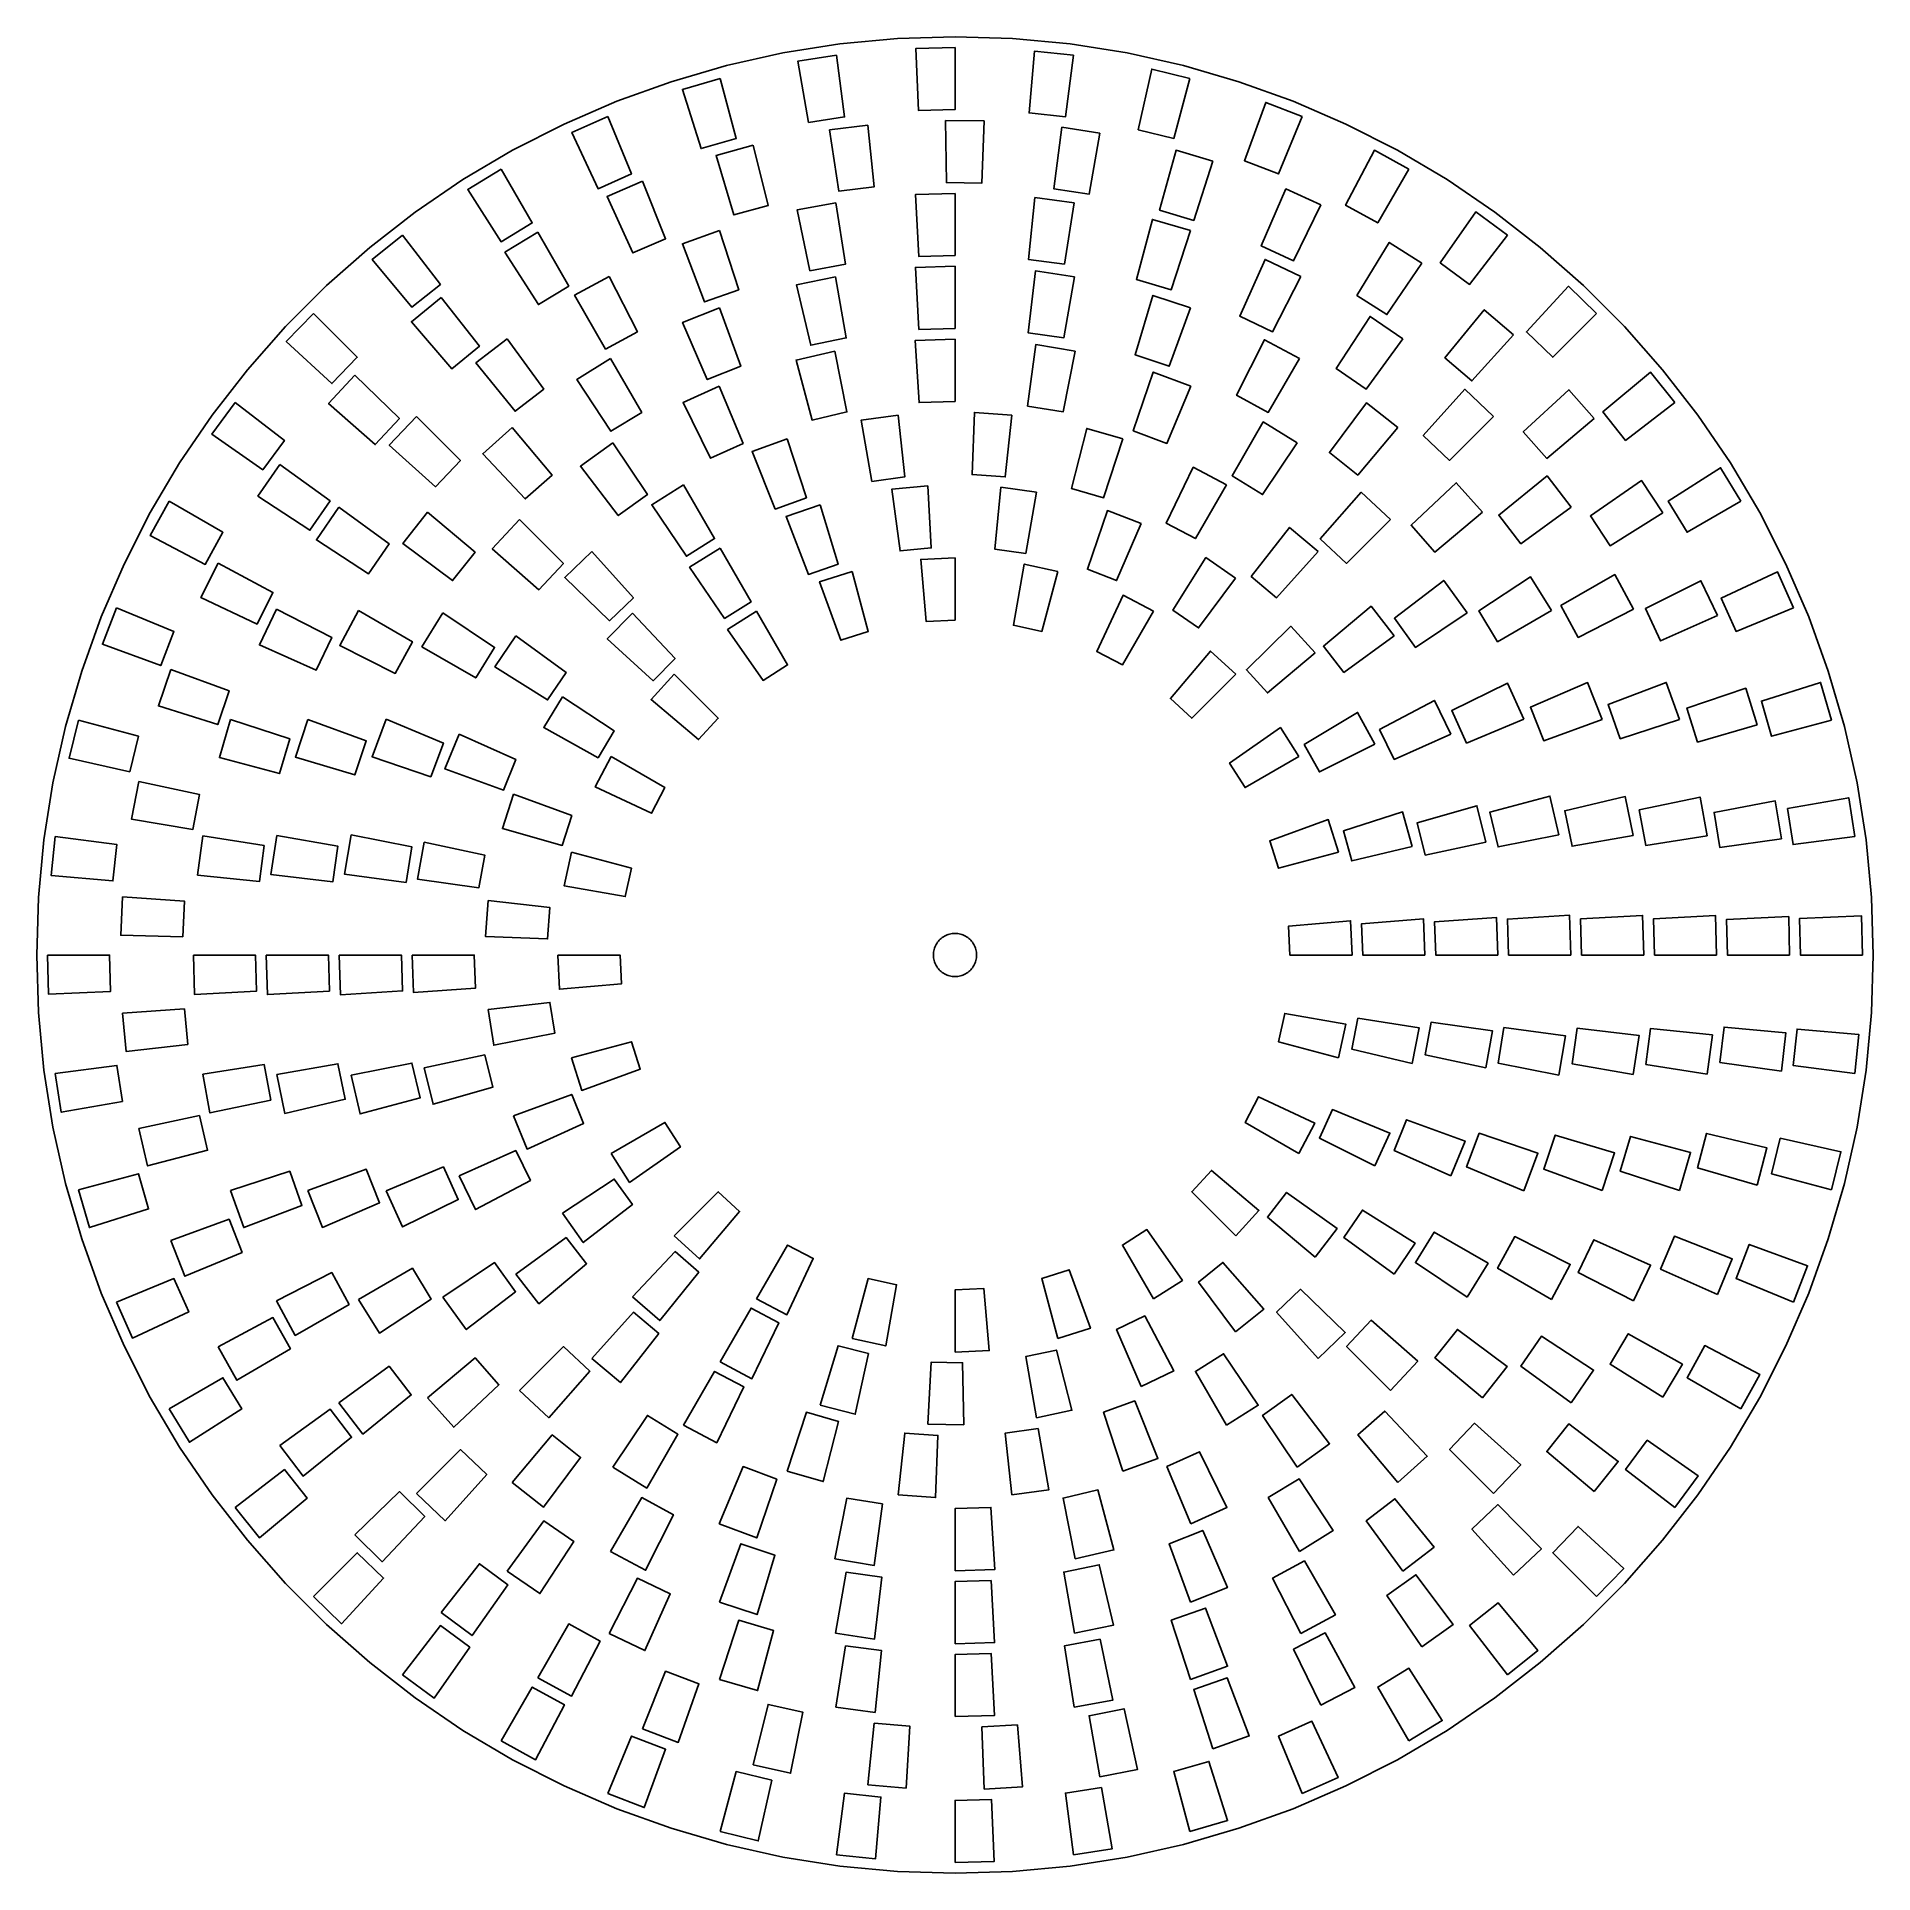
# Model space of a CAD drawing. Header units: metres. Extents: x -170 to 170, y -170 to 170.
import ezdxf

# ---------------------------------------------------------------- set-up
doc = ezdxf.new("R2010")
doc.units = ezdxf.units.M

msp = doc.modelspace()

# ---------------------------------------------------------------- linework, layer by layer
for points in [[(170, 0), (169.66, 10.67), (168.66, 21.31), (166.99, 31.85), (164.66, 42.28), (161.68, 52.53), (158.06, 62.58), (153.82, 72.38), (148.97, 81.9), (143.54, 91.09), (137.53, 99.92), (130.99, 108.36), (123.92, 116.37), (116.37, 123.92), (108.36, 130.99), (99.92, 137.53), (91.09, 143.54), (81.9, 148.97), (72.38, 153.82), (62.58, 158.06), (52.53, 161.68), (42.28, 164.66), (31.85, 166.99), (21.31, 168.66), (10.67, 169.66), (0, 170), (-10.67, 169.66), (-21.31, 168.66), (-31.85, 166.99), (-42.28, 164.66), (-52.53, 161.68), (-62.58, 158.06), (-72.38, 153.82), (-81.9, 148.97), (-91.09, 143.54), (-99.92, 137.53), (-108.36, 130.99), (-116.37, 123.92), (-123.92, 116.37), (-130.99, 108.36), (-137.53, 99.92), (-143.54, 91.09), (-148.97, 81.9), (-153.82, 72.38), (-158.06, 62.58), (-161.68, 52.53), (-164.66, 42.28), (-166.99, 31.85), (-168.66, 21.31), (-169.66, 10.67), (-170, 0), (-169.66, -10.67), (-168.66, -21.31), (-166.99, -31.85), (-164.66, -42.28), (-161.68, -52.53), (-158.06, -62.58), (-153.82, -72.38), (-148.97, -81.9), (-143.54, -91.09), (-137.53, -99.92), (-130.99, -108.36), (-123.92, -116.37), (-116.37, -123.92), (-108.36, -130.99), (-99.92, -137.53), (-91.09, -143.54), (-81.9, -148.97), (-72.38, -153.82), (-62.58, -158.06), (-52.53, -161.68), (-42.28, -164.66), (-31.85, -166.99), (-21.31, -168.66), (-10.67, -169.66), (0, -170), (10.67, -169.66), (21.31, -168.66), (31.85, -166.99), (42.28, -164.66), (52.53, -161.68), (62.58, -158.06), (72.38, -153.82), (81.9, -148.97), (91.09, -143.54), (99.92, -137.53), (108.36, -130.99), (116.37, -123.92), (123.92, -116.37), (130.99, -108.36), (137.53, -99.92), (143.54, -91.09), (148.97, -81.9), (153.82, -72.38), (158.06, -62.58), (161.68, -52.53), (164.66, -42.28), (166.99, -31.85), (168.66, -21.31), (169.66, -10.67)], [(0, 168), (-7.25, 167.84), (-6.76, 156.35), (0, 156.5)], [(21.93, 166.56), (14.72, 167.35), (13.71, 155.9), (20.43, 155.16)], [(-21.93, 166.56), (-29.1, 165.46), (-27.11, 154.13), (-20.43, 155.16)], [(43.48, 162.28), (36.43, 164), (33.94, 152.78), (40.51, 151.17)], [(-43.48, 162.28), (-50.45, 160.25), (-47, 149.28), (-40.51, 151.17)], [(64.29, 155.21), (57.53, 157.84), (53.59, 147.04), (59.89, 144.59)], [(-64.29, 155.21), (-70.93, 152.29), (-66.08, 141.87), (-59.89, 144.59)], [(-16.15, 153.65), (-23.21, 152.75), (-21.48, 141.38), (-14.95, 142.22)], [(5.39, 154.41), (-1.73, 154.49), (-1.6, 142.99), (4.99, 142.91)], [(26.83, 152.15), (19.79, 153.23), (18.32, 141.82), (24.83, 140.83)], [(-37.38, 149.91), (-44.24, 148.03), (-40.95, 137.01), (-34.59, 138.75)], [(47.74, 146.94), (40.92, 148.98), (37.88, 137.89), (44.19, 136)], [(84, 145.49), (77.64, 148.98), (72.32, 138.79), (78.25, 135.53)], [(-84, 145.49), (-90.2, 141.73), (-84.03, 132.03), (-78.25, 135.53)], [(-57.88, 143.25), (-64.41, 140.43), (-59.62, 129.98), (-53.57, 132.59)], [(0, 141), (-7.31, 140.81), (-6.71, 129.33), (0, 129.5)], [(22.06, 139.26), (14.81, 140.22), (13.6, 128.78), (20.26, 127.91)], [(67.73, 138.86), (61.26, 141.84), (56.7, 131.28), (62.69, 128.53)], [(-22.06, 139.26), (-29.24, 137.93), (-26.86, 126.68), (-20.26, 127.91)], [(43.57, 134.1), (36.56, 136.18), (33.58, 125.07), (40.02, 123.16)], [(102.27, 133.28), (96.42, 137.58), (89.82, 128.16), (95.27, 124.16)], [(-102.27, 133.28), (-107.93, 128.74), (-100.54, 119.93), (-95.27, 124.16)], [(-77.25, 133.8), (-83.33, 130.1), (-77.13, 120.42), (-71.5, 123.84)], [(-43.57, 134.1), (-50.46, 131.66), (-46.35, 120.92), (-40.02, 123.16)], [(86.4, 128.09), (80.4, 131.93), (74.42, 122.11), (79.96, 118.55)], [(0, 127.5), (-7.34, 127.29), (-6.68, 115.81), (0, 116)], [(22.14, 125.56), (14.88, 126.63), (13.53, 115.21), (20.14, 114.24)], [(64.01, 125.63), (57.42, 128.78), (52.73, 118.28), (58.79, 115.39)], [(-64.01, 125.63), (-70.44, 122.15), (-64.69, 112.18), (-58.79, 115.39)], [(-22.14, 125.56), (-29.33, 124.08), (-26.69, 112.89), (-20.14, 114.24)], [(118.79, 118.79), (113.55, 123.81), (105.78, 115.34), (110.66, 110.66)], [(-95.12, 121.75), (-100.63, 117.24), (-93.14, 108.51), (-88.04, 112.69)], [(-43.61, 119.81), (-50.43, 117.1), (-45.88, 106.54), (-39.67, 109)], [(43.61, 119.81), (36.64, 122.12), (33.33, 111.11), (39.67, 109)], [(103.38, 114.82), (97.98, 119.46), (90.69, 110.56), (95.69, 106.27)], [(-118.79, 118.79), (-123.81, 113.55), (-115.34, 105.78), (-110.66, 110.66)], [(82.88, 114.07), (76.86, 118.21), (70.59, 108.57), (76.12, 104.77)], [(-82.88, 114.07), (-88.68, 109.62), (-81.44, 100.68), (-76.12, 104.77)], [(0, 114), (-7.38, 113.76), (-6.64, 102.28), (0, 102.5)], [(22.24, 111.81), (14.95, 113.01), (13.45, 101.61), (20, 100.53)], [(63.75, 110.42), (57.29, 113.9), (52.12, 103.63), (58, 100.46)], [(-63.75, 110.42), (-70, 106.57), (-63.69, 96.95), (-58, 100.46)], [(-22.24, 111.81), (-29.43, 110.13), (-26.46, 99.02), (-20, 100.53)], [(-111.14, 107.32), (-115.96, 102.09), (-107.33, 94.49), (-102.87, 99.34)], [(43.63, 105.32), (36.71, 107.93), (33.01, 97.04), (39.23, 94.7)], [(133.28, 102.27), (128.74, 107.93), (119.93, 100.54), (124.16, 95.27)], [(-133.28, 102.27), (-137.58, 96.42), (-128.16, 89.82), (-124.16, 95.27)], [(-43.63, 105.32), (-50.35, 102.28), (-45.27, 91.96), (-39.23, 94.7)], [(81.96, 97.67), (76.2, 102.23), (69.32, 93.01), (74.56, 88.86)], [(99.7, 99.7), (94.4, 104.73), (86.7, 96.19), (91.57, 91.57)], [(118.35, 99.31), (113.65, 104.66), (105.19, 96.87), (109.54, 91.92)], [(-99.7, 99.7), (-104.73, 94.4), (-96.19, 86.7), (-91.57, 91.57)], [(-10.51, 99.95), (-17.38, 98.99), (-15.39, 87.66), (-9.3, 88.51)], [(10.51, 99.95), (3.58, 100.44), (3.17, 88.94), (9.3, 88.51)], [(63.34, 94.79), (57.06, 98.69), (51.31, 88.73), (56.95, 85.23)], [(-81.96, 97.67), (-87.44, 92.79), (-79.55, 84.42), (-74.56, 88.86)], [(-31.06, 95.58), (-37.58, 93.21), (-33.28, 82.54), (-27.5, 84.64)], [(31.06, 95.58), (24.38, 97.5), (21.59, 86.34), (27.5, 84.64)], [(-63.34, 94.79), (-69.34, 90.49), (-62.34, 81.36), (-56.95, 85.23)], [(-124.99, 90.81), (-129.04, 84.96), (-119.44, 78.64), (-115.69, 84.05)], [(50.25, 87.04), (44.12, 90.3), (39.07, 79.97), (44.5, 77.08)], [(114.07, 82.88), (109.62, 88.68), (100.68, 81.44), (104.77, 76.12)], [(145.49, 84), (141.73, 90.2), (132.03, 84.03), (135.53, 78.25)], [(-50.25, 87.04), (-56.14, 83.36), (-49.72, 73.82), (-44.5, 77.08)], [(-5.06, 86.85), (-11.71, 86.21), (-10.16, 74.81), (-4.39, 75.37)], [(15.11, 85.68), (8.49, 86.58), (7.37, 75.14), (13.11, 74.35)], [(80.61, 80.61), (75.22, 85.66), (67.63, 77.02), (72.48, 72.48)], [(97.67, 81.96), (92.79, 87.44), (84.42, 79.55), (88.86, 74.56)], [(131.02, 81.87), (127.11, 87.82), (117.65, 81.28), (121.27, 75.78)], [(-145.49, 84), (-148.98, 77.64), (-138.79, 72.32), (-135.53, 78.25)], [(-114.07, 82.88), (-118.21, 76.86), (-108.57, 70.59), (-104.77, 76.12)], [(-97.67, 81.96), (-102.23, 76.2), (-93.01, 69.32), (-88.86, 74.56)], [(-24.95, 83.35), (-31.27, 81.19), (-27.14, 70.45), (-21.65, 72.33)], [(34.46, 79.88), (28.23, 82.29), (24.5, 71.42), (29.9, 69.33)], [(-80.61, 80.61), (-85.66, 75.22), (-77.02, 67.63), (-72.48, 72.48)], [(67.25, 74.69), (61.93, 79.15), (54.84, 70.09), (59.55, 66.14)], [(-43.5, 75.34), (-49.15, 71.78), (-42.66, 62.3), (-37.75, 65.38)], [(-136.42, 72.53), (-139.61, 66.17), (-129.22, 61.25), (-126.26, 67.13)], [(-67.25, 74.69), (-72.24, 69.86), (-63.98, 61.87), (-59.55, 66.14)], [(0, 73.5), (-6.34, 73.23), (-5.35, 61.77), (0, 62)], [(19.02, 71), (12.83, 72.37), (10.82, 61.05), (16.05, 59.89)], [(51.95, 69.78), (46.45, 73.56), (40.31, 63.84), (45.09, 60.56)], [(-19.02, 71), (-25.08, 69.09), (-21.15, 58.28), (-16.05, 59.89)], [(94.79, 63.34), (90.49, 69.34), (81.36, 62.34), (85.23, 56.95)], [(110.42, 63.75), (106.57, 70), (96.95, 63.69), (100.46, 58)], [(125.63, 64.01), (122.15, 70.44), (112.18, 64.69), (115.39, 58.79)], [(141.14, 62.84), (138.1, 69.28), (127.82, 64.12), (130.64, 58.16)], [(155.21, 64.29), (152.29, 70.93), (141.87, 66.08), (144.59, 59.89)], [(36.75, 63.65), (31.12, 66.59), (26.25, 56.17), (31, 53.69)], [(-155.21, 64.29), (-157.84, 57.53), (-147.04, 53.59), (-144.59, 59.89)], [(-125.63, 64.01), (-128.78, 57.42), (-118.28, 52.73), (-115.39, 58.79)], [(-110.42, 63.75), (-113.9, 57.29), (-103.63, 52.12), (-100.46, 58)], [(-94.79, 63.34), (-98.69, 57.06), (-88.73, 51.31), (-85.23, 56.95)], [(-59.7, 63.28), (-64.38, 58.51), (-55.87, 50.78), (-51.81, 54.92)], [(-36.75, 63.65), (-42.11, 60.24), (-35.52, 50.82), (-31, 53.69)], [(81.31, 59.07), (77.03, 64.55), (68.22, 57.16), (72, 52.31)], [(-81.31, 59.07), (-85.19, 53.32), (-75.44, 47.22), (-72, 52.31)], [(66.65, 55.92), (62.16, 60.87), (53.94, 52.82), (57.84, 48.53)], [(51.97, 51.97), (47.29, 56.26), (39.89, 47.46), (43.84, 43.84)], [(-145.18, 52.84), (-147.46, 46.1), (-136.49, 42.67), (-134.38, 48.91)], [(-51.97, 51.97), (-56.26, 47.29), (-47.46, 39.89), (-43.84, 43.84)], [(-72.69, 47.81), (-76.14, 42.09), (-66.08, 36.53), (-63.08, 41.49)], [(105.32, 43.63), (102.28, 50.35), (91.96, 45.27), (94.7, 39.23)], [(119.81, 43.61), (117.1, 50.43), (106.54, 45.88), (109, 39.67)], [(134.1, 43.57), (131.66, 50.46), (120.92, 46.35), (123.16, 40.02)], [(148.51, 42.59), (146.4, 49.38), (135.5, 45.71), (137.46, 39.42)], [(162.28, 43.48), (160.25, 50.45), (149.28, 47), (151.17, 40.51)], [(77.75, 39.05), (74.52, 44.9), (64.67, 38.96), (67.47, 33.88)], [(91.81, 40.88), (88.77, 47.12), (78.61, 41.73), (81.31, 36.2)], [(-162.28, 43.48), (-164, 36.43), (-152.78, 33.94), (-151.17, 40.51)], [(-134.1, 43.57), (-136.18, 36.56), (-125.07, 33.58), (-123.16, 40.02)], [(-119.81, 43.61), (-122.12, 36.64), (-111.11, 33.33), (-109, 39.67)], [(-105.32, 43.63), (-107.93, 36.71), (-97.04, 33.01), (-94.7, 39.23)], [(-91.81, 40.88), (-94.42, 34.44), (-83.61, 30.5), (-81.31, 36.2)], [(63.65, 36.75), (60.24, 42.11), (50.82, 35.52), (53.69, 31)], [(-63.65, 36.75), (-66.59, 31.12), (-56.17, 26.25), (-53.69, 31)], [(-151.12, 32.12), (-152.44, 25.13), (-141.1, 23.26), (-139.88, 29.73)], [(-81.75, 29.76), (-83.8, 23.4), (-72.72, 20.3), (-70.95, 25.82)], [(98.3, 20.9), (96.63, 27.63), (85.57, 24.47), (87.06, 18.5)], [(111.81, 22.24), (110.13, 29.43), (99.02, 26.46), (100.53, 20)], [(125.56, 22.14), (124.08, 29.33), (112.89, 26.69), (114.24, 20.14)], [(139.26, 22.06), (137.93, 29.24), (126.68, 26.86), (127.91, 20.26)], [(153, 21.5), (151.84, 28.53), (140.54, 26.4), (141.61, 19.9)], [(166.56, 21.93), (165.46, 29.1), (154.13, 27.11), (155.16, 20.43)], [(71, 19.02), (69.09, 25.08), (58.28, 21.15), (59.89, 16.05)], [(84.65, 20.06), (82.87, 26.5), (71.91, 23), (73.46, 17.41)], [(-166.56, 21.93), (-167.35, 14.72), (-155.9, 13.71), (-155.16, 20.43)], [(-139.26, 22.06), (-140.22, 14.81), (-128.78, 13.6), (-127.91, 20.26)], [(-125.56, 22.14), (-126.63, 14.88), (-115.21, 13.53), (-114.24, 20.14)], [(-111.81, 22.24), (-113.01, 14.95), (-101.61, 13.45), (-100.53, 20)], [(-98.3, 20.9), (-99.51, 14.06), (-88.13, 12.45), (-87.06, 18.5)], [(-71, 19.02), (-72.37, 12.83), (-61.05, 10.82), (-59.89, 16.05)], [(-154.12, 10.78), (-154.46, 3.67), (-142.96, 3.39), (-142.65, 9.98)], [(-86.41, 10.1), (-86.93, 3.44), (-75.44, 2.99), (-74.99, 8.77)], [(100.5, 0), (100.26, 6.94), (88.79, 6.15), (89, 0)], [(114, 0), (113.76, 7.38), (102.28, 6.64), (102.5, 0)], [(127.5, 0), (127.29, 7.34), (115.81, 6.68), (116, 0)], [(141, 0), (140.81, 7.31), (129.33, 6.71), (129.5, 0)], [(154.5, 0), (154.34, 7.12), (142.85, 6.59), (143, 0)], [(168, 0), (167.84, 7.25), (156.35, 6.76), (156.5, 0)], [(4, 0), (3.99, 0.25), (3.97, 0.5), (3.93, 0.75), (3.87, 0.99), (3.8, 1.24), (3.72, 1.47), (3.62, 1.7), (3.51, 1.93), (3.38, 2.14), (3.24, 2.35), (3.08, 2.55), (2.92, 2.74), (2.74, 2.92), (2.55, 3.08), (2.35, 3.24), (2.14, 3.38), (1.93, 3.51), (1.7, 3.62), (1.47, 3.72), (1.24, 3.8), (0.99, 3.87), (0.75, 3.93), (0.5, 3.97), (0.25, 3.99), (0, 4), (-0.25, 3.99), (-0.5, 3.97), (-0.75, 3.93), (-0.99, 3.87), (-1.24, 3.8), (-1.47, 3.72), (-1.7, 3.62), (-1.93, 3.51), (-2.14, 3.38), (-2.35, 3.24), (-2.55, 3.08), (-2.74, 2.92), (-2.92, 2.74), (-3.08, 2.55), (-3.24, 2.35), (-3.38, 2.14), (-3.51, 1.93), (-3.62, 1.7), (-3.72, 1.47), (-3.8, 1.24), (-3.87, 0.99), (-3.93, 0.75), (-3.97, 0.5), (-3.99, 0.25), (-4, 0), (-3.99, -0.25), (-3.97, -0.5), (-3.93, -0.75), (-3.87, -0.99), (-3.8, -1.24), (-3.72, -1.47), (-3.62, -1.7), (-3.51, -1.93), (-3.38, -2.14), (-3.24, -2.35), (-3.08, -2.55), (-2.92, -2.74), (-2.74, -2.92), (-2.55, -3.08), (-2.35, -3.24), (-2.14, -3.38), (-1.93, -3.51), (-1.7, -3.62), (-1.47, -3.72), (-1.24, -3.8), (-0.99, -3.87), (-0.75, -3.93), (-0.5, -3.97), (-0.25, -3.99), (0, -4), (0.25, -3.99), (0.5, -3.97), (0.75, -3.93), (0.99, -3.87), (1.24, -3.8), (1.47, -3.72), (1.7, -3.62), (1.93, -3.51), (2.14, -3.38), (2.35, -3.24), (2.55, -3.08), (2.74, -2.92), (2.92, -2.74), (3.08, -2.55), (3.24, -2.35), (3.38, -2.14), (3.51, -1.93), (3.62, -1.7), (3.72, -1.47), (3.8, -1.24), (3.87, -0.99), (3.93, -0.75), (3.97, -0.5), (3.99, -0.25)], [(73.5, 0), (73.23, 6.34), (61.77, 5.35), (62, 0)], [(87, 0), (86.74, 6.67), (75.28, 5.79), (75.5, 0)], [(-168, 0), (-167.84, -7.25), (-156.35, -6.76), (-156.5, 0)], [(-141, 0), (-140.81, -7.31), (-129.33, -6.71), (-129.5, 0)], [(-127.5, 0), (-127.29, -7.34), (-115.81, -6.68), (-116, 0)], [(-114, 0), (-113.76, -7.38), (-102.28, -6.64), (-102.5, 0)], [(-100.5, 0), (-100.26, -6.94), (-88.79, -6.15), (-89, 0)], [(-73.5, 0), (-73.23, -6.34), (-61.77, -5.35), (-62, 0)], [(-154.12, -10.78), (-153.46, -17.86), (-142.04, -16.54), (-142.65, -9.98)], [(-86.41, -10.1), (-85.38, -16.7), (-74.1, -14.49), (-74.99, -8.77)], [(71, -19.02), (72.37, -12.83), (61.05, -10.82), (59.89, -16.05)], [(84.65, -20.06), (85.94, -13.51), (74.58, -11.72), (73.46, -17.41)], [(98.3, -20.9), (99.51, -14.06), (88.13, -12.45), (87.06, -18.5)], [(111.81, -22.24), (113.01, -14.95), (101.61, -13.45), (100.53, -20)], [(125.56, -22.14), (126.63, -14.88), (115.21, -13.53), (114.24, -20.14)], [(153, -21.5), (153.82, -14.43), (142.37, -13.36), (141.61, -19.9)], [(-71, -19.02), (-69.09, -25.08), (-58.28, -21.15), (-59.89, -16.05)], [(139.26, -22.06), (140.22, -14.81), (128.78, -13.6), (127.91, -20.26)], [(166.56, -21.93), (167.35, -14.72), (155.9, -13.71), (155.16, -20.43)], [(-139.26, -22.06), (-137.93, -29.24), (-126.68, -26.86), (-127.91, -20.26)], [(-125.56, -22.14), (-124.08, -29.33), (-112.89, -26.69), (-114.24, -20.14)], [(-111.81, -22.24), (-110.13, -29.43), (-99.02, -26.46), (-100.53, -20)], [(-98.3, -20.9), (-96.63, -27.63), (-85.57, -24.47), (-87.06, -18.5)], [(-166.56, -21.93), (-165.46, -29.1), (-154.13, -27.11), (-155.16, -20.43)], [(-81.75, -29.76), (-79.23, -35.94), (-68.76, -31.19), (-70.95, -25.82)], [(63.65, -36.75), (66.59, -31.12), (56.17, -26.25), (53.69, -31)], [(-151.12, -32.12), (-149.48, -39.05), (-138.36, -36.14), (-139.88, -29.73)], [(77.75, -39.05), (80.51, -32.97), (69.87, -28.61), (67.47, -33.88)], [(91.81, -40.88), (94.42, -34.44), (83.61, -30.5), (81.31, -36.2)], [(-63.65, -36.75), (-60.24, -42.11), (-50.82, -35.52), (-53.69, -31)], [(105.32, -43.63), (107.93, -36.71), (97.04, -33.01), (94.7, -39.23)], [(119.81, -43.61), (122.12, -36.64), (111.11, -33.33), (109, -39.67)], [(134.1, -43.57), (136.18, -36.56), (125.07, -33.58), (123.16, -40.02)], [(148.51, -42.59), (150.32, -35.7), (139.13, -33.04), (137.46, -39.42)], [(162.28, -43.48), (164, -36.43), (152.78, -33.94), (151.17, -40.51)], [(-91.81, -40.88), (-88.77, -47.12), (-78.61, -41.73), (-81.31, -36.2)], [(-162.28, -43.48), (-160.25, -50.45), (-149.28, -47), (-151.17, -40.51)], [(-134.1, -43.57), (-131.66, -50.46), (-120.92, -46.35), (-123.16, -40.02)], [(-119.81, -43.61), (-117.1, -50.43), (-106.54, -45.88), (-109, -39.67)], [(-105.32, -43.63), (-102.28, -50.35), (-91.96, -45.27), (-94.7, -39.23)], [(51.97, -51.97), (56.26, -47.29), (47.46, -39.89), (43.84, -43.84)], [(-72.69, -47.81), (-68.81, -53.24), (-59.71, -46.21), (-63.08, -41.49)], [(-51.97, -51.97), (-47.29, -56.26), (-39.89, -47.46), (-43.84, -43.84)], [(66.65, -55.92), (70.74, -50.64), (61.39, -43.95), (57.84, -48.53)], [(81.31, -59.07), (85.19, -53.32), (75.44, -47.22), (72, -52.31)], [(-145.18, -52.84), (-142.59, -59.47), (-131.98, -55.05), (-134.38, -48.91)], [(36.75, -63.65), (42.11, -60.24), (35.52, -50.82), (31, -53.69)], [(-81.31, -59.07), (-77.03, -64.55), (-68.22, -57.16), (-72, -52.31)], [(-36.75, -63.65), (-31.12, -66.59), (-26.25, -56.17), (-31, -53.69)], [(94.79, -63.34), (98.69, -57.06), (88.73, -51.31), (85.23, -56.95)], [(110.42, -63.75), (113.9, -57.29), (103.63, -52.12), (100.46, -58)], [(125.63, -64.01), (128.78, -57.42), (118.28, -52.73), (115.39, -58.79)], [(141.14, -62.84), (143.89, -56.27), (133.18, -52.08), (130.64, -58.16)], [(155.21, -64.29), (157.84, -57.53), (147.04, -53.59), (144.59, -59.89)], [(-94.79, -63.34), (-90.49, -69.34), (-81.36, -62.34), (-85.23, -56.95)], [(-59.7, -63.28), (-54.67, -67.68), (-47.45, -58.73), (-51.81, -54.92)], [(51.95, -69.78), (57.15, -65.59), (49.6, -56.92), (45.09, -60.56)], [(-155.21, -64.29), (-152.29, -70.93), (-141.87, -66.08), (-144.59, -59.89)], [(-125.63, -64.01), (-122.15, -70.44), (-112.18, -64.69), (-115.39, -58.79)], [(-110.42, -63.75), (-106.57, -70), (-96.95, -63.69), (-100.46, -58)], [(-19.02, -71), (-12.83, -72.37), (-10.82, -61.05), (-16.05, -59.89)], [(19.02, -71), (25.08, -69.09), (21.15, -58.28), (16.05, -59.89)], [(0, -73.5), (6.34, -73.23), (5.35, -61.77), (0, -62)], [(67.25, -74.69), (72.24, -69.86), (63.98, -61.87), (59.55, -66.14)], [(-136.42, -72.53), (-132.93, -78.74), (-123.04, -72.88), (-126.26, -67.13)], [(-67.25, -74.69), (-61.93, -79.15), (-54.84, -70.09), (-59.55, -66.14)], [(-43.5, -75.34), (-37.59, -78.46), (-32.62, -68.09), (-37.75, -65.38)], [(34.46, -79.88), (40.49, -77.01), (35.13, -66.83), (29.9, -69.33)], [(80.61, -80.61), (85.66, -75.22), (77.02, -67.63), (72.48, -72.48)], [(97.67, -81.96), (102.23, -76.2), (93.01, -69.32), (88.86, -74.56)], [(114.07, -82.88), (118.21, -76.86), (108.57, -70.59), (104.77, -76.12)], [(131.02, -81.87), (134.66, -75.75), (124.63, -70.11), (121.27, -75.78)], [(-97.67, -81.96), (-92.79, -87.44), (-84.42, -79.55), (-88.86, -74.56)], [(-80.61, -80.61), (-75.22, -85.66), (-67.63, -77.02), (-72.48, -72.48)], [(-24.95, -83.35), (-18.48, -85.01), (-16.04, -73.78), (-21.65, -72.33)], [(15.11, -85.68), (21.64, -84.27), (18.78, -73.13), (13.11, -74.35)], [(50.25, -87.04), (56.14, -83.36), (49.72, -73.82), (44.5, -77.08)], [(145.49, -84), (148.98, -77.64), (138.79, -72.32), (135.53, -78.25)], [(-114.07, -82.88), (-109.62, -88.68), (-100.68, -81.44), (-104.77, -76.12)], [(-50.25, -87.04), (-44.12, -90.3), (-39.07, -79.97), (-44.5, -77.08)], [(-5.06, -86.85), (1.62, -86.98), (1.41, -75.49), (-4.39, -75.37)], [(-145.49, -84), (-141.73, -90.2), (-132.03, -84.03), (-135.53, -78.25)], [(63.34, -94.79), (69.34, -90.49), (62.34, -81.36), (56.95, -85.23)], [(-124.99, -90.81), (-120.68, -96.47), (-111.7, -89.29), (-115.69, -84.05)], [(-31.06, -95.58), (-24.38, -97.5), (-21.59, -86.34), (-27.5, -84.64)], [(31.06, -95.58), (37.58, -93.21), (33.28, -82.54), (27.5, -84.64)], [(81.96, -97.67), (87.44, -92.79), (79.55, -84.42), (74.56, -88.86)], [(-63.34, -94.79), (-57.06, -98.69), (-51.31, -88.73), (-56.95, -85.23)], [(10.51, -99.95), (17.38, -98.99), (15.39, -87.66), (9.3, -88.51)], [(99.7, -99.7), (104.73, -94.4), (96.19, -86.7), (91.57, -91.57)], [(118.35, -99.31), (122.8, -93.75), (113.66, -86.78), (109.54, -91.92)], [(-99.7, -99.7), (-94.4, -104.73), (-86.7, -96.19), (-91.57, -91.57)], [(-81.96, -97.67), (-76.2, -102.23), (-69.32, -93.01), (-74.56, -88.86)], [(-10.51, -99.95), (-3.58, -100.44), (-3.17, -88.94), (-9.3, -88.51)], [(133.28, -102.27), (137.58, -96.42), (128.16, -89.82), (124.16, -95.27)], [(-43.63, -105.32), (-36.71, -107.93), (-33.01, -97.04), (-39.23, -94.7)], [(43.63, -105.32), (50.35, -102.28), (45.27, -91.96), (39.23, -94.7)], [(-133.28, -102.27), (-128.74, -107.93), (-119.93, -100.54), (-124.16, -95.27)], [(63.75, -110.42), (70, -106.57), (63.69, -96.95), (58, -100.46)], [(-111.14, -107.32), (-106.08, -112.33), (-98.18, -103.97), (-102.87, -99.34)], [(-63.75, -110.42), (-57.29, -113.9), (-52.12, -103.63), (-58, -100.46)], [(-22.24, -111.81), (-14.95, -113.01), (-13.45, -101.61), (-20, -100.53)], [(22.24, -111.81), (29.43, -110.13), (26.46, -99.02), (20, -100.53)], [(82.88, -114.07), (88.68, -109.62), (81.44, -100.68), (76.12, -104.77)], [(103.38, -114.82), (108.56, -109.93), (100.48, -101.75), (95.69, -106.27)], [(-82.88, -114.07), (-76.86, -118.21), (-70.59, -108.57), (-76.12, -104.77)], [(0, -114), (7.38, -113.76), (6.64, -102.28), (0, -102.5)], [(43.61, -119.81), (50.43, -117.1), (45.88, -106.54), (39.67, -109)], [(118.79, -118.79), (123.81, -113.55), (115.34, -105.78), (110.66, -110.66)], [(-118.79, -118.79), (-113.55, -123.81), (-105.78, -115.34), (-110.66, -110.66)], [(-43.61, -119.81), (-36.64, -122.12), (-33.33, -111.11), (-39.67, -109)], [(64.01, -125.63), (70.44, -122.15), (64.69, -112.18), (58.79, -115.39)], [(-95.12, -121.75), (-89.41, -126), (-82.76, -116.62), (-88.04, -112.69)], [(-64.01, -125.63), (-57.42, -128.78), (-52.73, -118.28), (-58.79, -115.39)], [(-22.14, -125.56), (-14.88, -126.63), (-13.53, -115.21), (-20.14, -114.24)], [(22.14, -125.56), (29.33, -124.08), (26.69, -112.89), (20.14, -114.24)], [(86.4, -128.09), (92.2, -123.97), (85.34, -114.74), (79.96, -118.55)], [(0, -127.5), (7.34, -127.29), (6.68, -115.81), (0, -116)], [(43.57, -134.1), (50.46, -131.66), (46.35, -120.92), (40.02, -123.16)], [(102.27, -133.28), (107.93, -128.74), (100.54, -119.93), (95.27, -124.16)], [(-102.27, -133.28), (-96.42, -137.58), (-89.82, -128.16), (-95.27, -124.16)], [(-77.25, -133.8), (-71.01, -137.22), (-65.72, -127), (-71.5, -123.84)], [(-43.57, -134.1), (-36.56, -136.18), (-33.58, -125.07), (-40.02, -123.16)], [(67.73, -138.86), (74.05, -135.6), (68.54, -125.5), (62.69, -128.53)], [(-22.06, -139.26), (-14.81, -140.22), (-13.6, -128.78), (-20.26, -127.91)], [(22.06, -139.26), (29.24, -137.93), (26.86, -126.68), (20.26, -127.91)], [(-57.88, -143.25), (-51.22, -145.76), (-47.4, -134.91), (-53.57, -132.59)], [(0, -141), (7.31, -140.81), (6.71, -129.33), (0, -129.5)], [(84, -145.49), (90.2, -141.73), (84.03, -132.03), (78.25, -135.53)], [(-84, -145.49), (-77.64, -148.98), (-72.32, -138.79), (-78.25, -135.53)], [(47.74, -146.94), (54.46, -144.58), (50.41, -133.82), (44.19, -136)], [(-37.38, -149.91), (-30.43, -151.47), (-28.17, -140.2), (-34.59, -138.75)], [(-16.15, -153.65), (-9.06, -154.23), (-8.38, -142.75), (-14.95, -142.22)], [(5.39, -154.41), (12.5, -153.99), (11.57, -142.53), (4.99, -142.91)], [(26.83, -152.15), (33.81, -150.76), (31.29, -139.53), (24.83, -140.83)], [(64.29, -155.21), (70.93, -152.29), (66.08, -141.87), (59.89, -144.59)], [(-64.29, -155.21), (-57.53, -157.84), (-53.59, -147.04), (-59.89, -144.59)], [(43.48, -162.28), (50.45, -160.25), (47, -149.28), (40.51, -151.17)], [(-43.48, -162.28), (-36.43, -164), (-33.94, -152.78), (-40.51, -151.17)], [(-21.93, -166.56), (-14.72, -167.35), (-13.71, -155.9), (-20.43, -155.16)], [(0, -168), (7.25, -167.84), (6.76, -156.35), (0, -156.5)], [(21.93, -166.56), (29.1, -165.46), (27.11, -154.13), (20.43, -155.16)]]:
    msp.add_lwpolyline(points, close=True)

doc.saveas('drawing.dxf')
